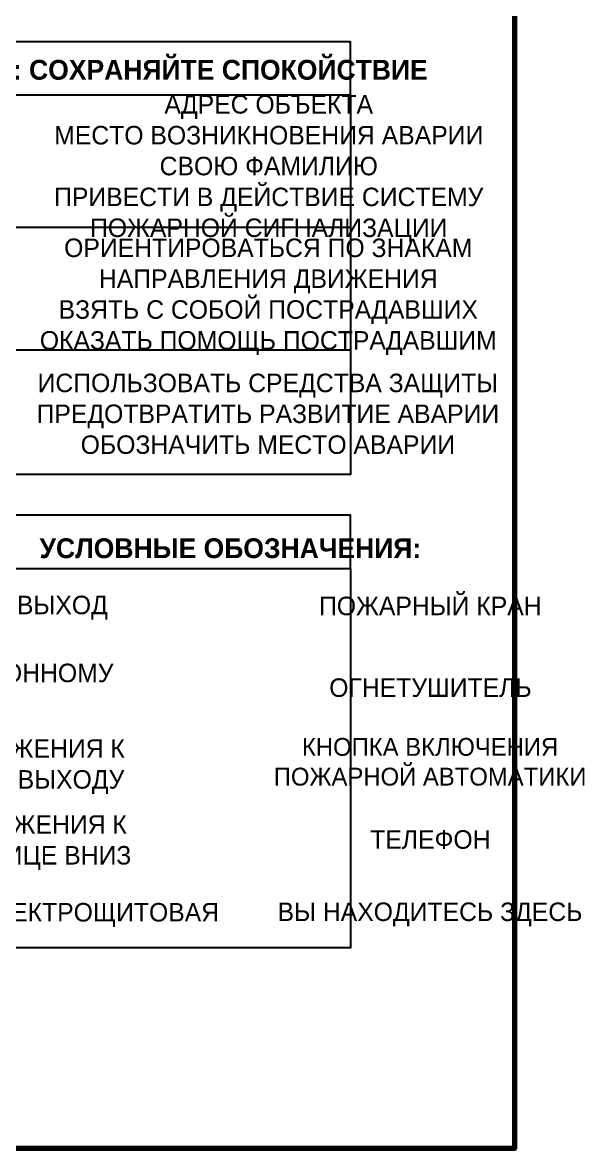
# Model space of a CAD drawing. Header units: millimetres. Extents: x 13810 to 67229, y 12374 to 21950.
# Drawn here: x 31814.8 to 31899.9, y 19877 to 20047.4 of the extents above; entities that cross this region are included whole.
import ezdxf

# ---------------------------------------------------------------- set-up
doc = ezdxf.new("R2010")
doc.units = ezdxf.units.MM
doc.styles.add('обычный', font='arial.ttf')

msp = doc.modelspace()

# ---------------------------------------------------------------- linework, layer by layer
at = {"color": 2, "lineweight": 100}
msp.add_lwpolyline([(31289.29, 20272.03), (31889.29, 20272.03), (31889.29, 19877.03), (31289.29, 19877.03)], close=True, dxfattribs=at)
for points in [[(31720.68, 20036.4), (31864.45, 20036.4), (31864.45, 20044.45), (31720.68, 20044.45)], [(31720.68, 20036.4), (31864.45, 20036.4), (31864.45, 19979), (31720.68, 19979)], [(31720.68, 19964.76), (31864.45, 19964.76), (31864.45, 19972.81), (31720.68, 19972.81)], [(31720.68, 19964.76), (31864.45, 19964.76), (31864.45, 19907.36), (31720.68, 19907.36)]]:
    msp.add_lwpolyline(points, close=True)
for points in [[(31779.1, 20016.41), (31720.68, 20016.41), (31864.45, 20016.41)], [(31779.1, 19997.83), (31720.68, 19997.83), (31864.45, 19997.83)]]:
    msp.add_lwpolyline(points)

# ---------------------------------------------------------------- texts
at = {"lineweight": 0, "attachment_point": 5, "style": 'обычный'}
for s, insert, char_height, width in [('{\\fProxima Nova Rg|b1|i0|c204|p2;ДЕЙСТВИЯ ПРИ АВАРИИ: СОХРАНЯЙТЕ СПОКОЙСТВИЕ\\H1.6644x; }', (31819.63, 20039.77), 3, 175.1736), ('\\pi-8.4,l8.4,t8.4;{\\fProxima Nova Rg|b0|i0|c204|p2;АДРЕС ОБЪЕКТА\\PМЕСТО ВОЗНИКНОВЕНИЯ АВАРИИ\\PСВОЮ ФАМИЛИЮ\\PПРИВЕСТИ В ДЕЙСТВИЕ СИСТЕМУ \\PПОЖАРНОЙ СИГНАЛИЗАЦИИ}', (31852.08, 20025.24), 2.8, 126.6484), ('\\pi-8.4,l8.4,t8.4;{\\fProxima Nova Rg|b0|i0|c204|p2;ОРИЕНТИРОВАТЬСЯ ПО ЗНАКАМ \\PНАПРАВЛЕНИЯ ДВИЖЕНИЯ\\PВЗЯТЬ С СОБОЙ ПОСТРАДАВШИХ\\PОКАЗАТЬ ПОМОЩЬ ПОСТРАДАВШИМ}', (31852.01, 20005.87), 2.8, 126.6484), ('\\pi-8.4,l8.4,t8.4;{\\fProxima Nova Rg|b0|i0|c204|p2;ИСПОЛЬЗОВАТЬ СРЕДСТВА ЗАЩИТЫ \\PПРЕДОТВРАТИТЬ РАЗВИТИЕ АВАРИИ\\PОБОЗНАЧИТЬ МЕСТО АВАРИИ}', (31851.95, 19988.15), 2.8, 126.6484), ('{\\fProxima Nova Rg|b1|i0|c204|p2;УСЛОВНЫЕ ОБОЗНАЧЕНИЯ:\\H1.1997x; }', (31846.27, 19967.81), 3, 175.1736), ('\\pi-8.4,l8.4,t8.4;{\\fProxima Nova Rg|b0|i0|c204|p2;ЭВАКУАЦИОННЫЙ ВЫХОД\\H1.6404x; }', (31803.07, 19958.84), 2.8, 126.6484), ('\\pi-8.4,l8.4,t8.4;{\\fProxima Nova Rg|b0|i0|c204|p2;ПОЖАРНЫЙ КРАН\\H1.6404x; }', (31876.53, 19959.08), 2.8, 126.6484), ('\\pi-8.4,l8.4,t8.4;{\\fProxima Nova Rg|b0|i0|c204|p2;ПУТЬ К ЭВАКУАЦИОННОМУ \\PВЫХОДУ }', (31803.08, 19946.23), 2.8, 126.6484), ('\\pi-8.4,l8.4,t8.4;{\\fProxima Nova Rg|b0|i0|c204|p2;ОГНЕТУШИТЕЛЬ\\H1.1997x; }', (31876.55, 19946.72), 2.8, 126.6484), ('\\pi-8.4,l8.4,t8.4;{\\fProxima Nova Rg|b0|i0|c204|p2;НАПРАВЛЕНИЕ ДВИЖЕНИЯ К \\PЭВАКУАЦИОННОМУ ВЫХОДУ}', (31803.17, 19934.79), 2.8, 126.6484), ('\\pi-8.1,l8.1,t8.1;{\\fProxima Nova Rg|b0|i0|c204|p2;КНОПКА ВКЛЮЧЕНИЯ\\PПОЖАРНОЙ АВТОМАТИКИ}', (31876.5, 19935.51), 2.7, 126.6484), ('\\pi-8.4,l8.4,t8.4;{\\fProxima Nova Rg|b0|i0|c204|p2;НАПРАВЛЕНИЕ ДВИЖЕНИЯ К \\PВЫХОДУ ПО ЛЕСТНИЦЕ ВНИЗ}', (31803.47, 19923.31), 2.8, 126.6484), ('\\pi-8.4,l8.4,t8.4;{\\fProxima Nova Rg|b0|i0|c204|p2;ТЕЛЕФОН\\H1.1997x; }', (31876.54, 19923.75), 2.8, 126.6484), ('\\pi-8.4,l8.4,t8.4;{\\fProxima Nova Rg|b0|i0|c204|p2;ЭЛЕКТРОЩИТОВАЯ\\H1.1997x; }', (31826.26, 19912.36), 2.8, 126.6484), ('\\pi-8.4,l8.4,t8.4;{\\fProxima Nova Rg|b0|i0|c204|p2;ВЫ НАХОДИТЕСЬ ЗДЕСЬ\\H1.1997x; }', (31876.48, 19912.43), 2.8, 126.6484)]:
    msp.add_mtext(s, dxfattribs=dict(at, insert=insert, char_height=char_height, width=width))

doc.saveas('drawing.dxf')
